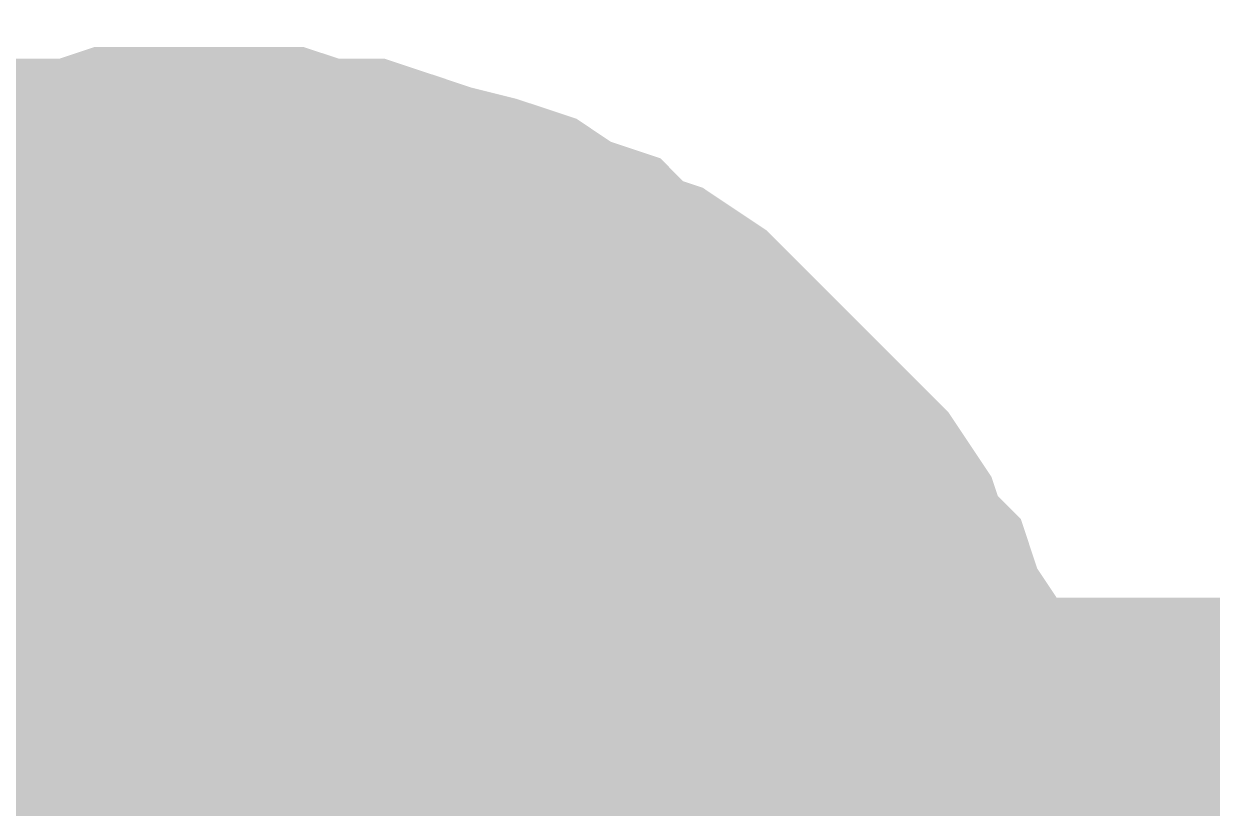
# Model space of a CAD drawing. Header units: inches. Extents: x 0 to 841, y 0 to 594.
# Drawn here: x 262.338 to 263.502, y 275.159 to 275.926 of the extents above; entities that cross this region are included whole.
import ezdxf

# ---------------------------------------------------------------- set-up
doc = ezdxf.new("R2010")
doc.units = ezdxf.units.IN
doc.layers.add('Sheet', color=255, linetype='Continuous')

msp = doc.modelspace()

# ---------------------------------------------------------------- linework, layer by layer
at = {"layer": 'Sheet'}
for points in [[(350.0049, 299.9983, 0.7493, 0.7493, 0), (312.5116, 299.9983, 0.7493, 0.7493, 0), (312.5116, 274.99, 0.7493, 0.7493, 0), (280.0152, 274.99, 0.7493, 0.7493, 0), (262.5093, 274.99, 0.7493, 0.7493, 0), (257.5125, 274.99, 0.7493, 0.7493, 0)], [(262.1837, 275.675, 0.2997, 0.2997, 0), (262.2174, 275.6975, 0.2997, 0.2997, 0), (262.2511, 275.7087, 0.2997, 0.2997, 0), (262.2847, 275.7199, 0.2997, 0.2997, 0), (262.3184, 275.7312, 0.2997, 0.2997, 0), (262.3521, 275.7424, 0.2997, 0.2997, 0), (262.397, 275.7424, 0.2997, 0.2997, 0), (262.4307, 275.7536, 0.2997, 0.2997, 0), (262.4756, 275.7536, 0.2997, 0.2997, 0), (262.5093, 275.7536, 0.2997, 0.2997, 0)], [(262.1837, 275.675, 0.2997, 0.2997, 0), (262.2174, 275.6975, 0.2997, 0.2997, 0), (262.2511, 275.7087, 0.2997, 0.2997, 0), (262.2847, 275.7199, 0.2997, 0.2997, 0), (262.3184, 275.7312, 0.2997, 0.2997, 0), (262.3521, 275.7424, 0.2997, 0.2997, 0), (262.397, 275.7424, 0.2997, 0.2997, 0), (262.4307, 275.7536, 0.2997, 0.2997, 0), (262.4756, 275.7536, 0.2997, 0.2997, 0), (262.5093, 275.7536, 0.2997, 0.2997, 0)], [(262.1837, 275.675, 0.2997, 0.2997, 0), (262.2174, 275.6975, 0.2997, 0.2997, 0), (262.2511, 275.7087, 0.2997, 0.2997, 0), (262.2847, 275.7199, 0.2997, 0.2997, 0), (262.3184, 275.7312, 0.2997, 0.2997, 0), (262.3521, 275.7424, 0.2997, 0.2997, 0), (262.397, 275.7424, 0.2997, 0.2997, 0), (262.4307, 275.7536, 0.2997, 0.2997, 0), (262.4756, 275.7536, 0.2997, 0.2997, 0), (262.5093, 275.7536, 0.2997, 0.2997, 0)], [(262.5093, 275.7536, 0.2997, 0.2997, 0), (262.5093, 275.7536, 0.2997, 0.2997, 0)], [(262.5093, 275.7536, 0.2997, 0.2997, 0), (262.5542, 275.7536, 0.2997, 0.2997, 0), (262.5879, 275.7536, 0.2997, 0.2997, 0), (262.6216, 275.7424, 0.2997, 0.2997, 0), (262.6665, 275.7424, 0.2997, 0.2997, 0), (262.7002, 275.7312, 0.2997, 0.2997, 0), (262.7339, 275.7199, 0.2997, 0.2997, 0), (262.7788, 275.7087, 0.2997, 0.2997, 0), (262.8125, 275.6975, 0.2997, 0.2997, 0), (262.8462, 275.675, 0.2997, 0.2997, 0), (262.8799, 275.6638, 0.2997, 0.2997, 0), (262.9023, 275.6413, 0.2997, 0.2997, 0), (262.936, 275.6301, 0.2997, 0.2997, 0), (262.9697, 275.6076, 0.2997, 0.2997, 0), (262.9922, 275.5852, 0.2997, 0.2997, 0), (263.0258, 275.5515, 0.2997, 0.2997, 0), (263.0483, 275.529, 0.2997, 0.2997, 0), (263.0708, 275.5066, 0.2997, 0.2997, 0), (263.1045, 275.4729, 0.2997, 0.2997, 0), (263.1269, 275.4504, 0.2997, 0.2997, 0), (263.1494, 275.4167, 0.2997, 0.2997, 0), (263.1606, 275.3831, 0.2997, 0.2997, 0), (263.1831, 275.3606, 0.2997, 0.2997, 0), (263.1943, 275.3269, 0.2997, 0.2997, 0), (263.2167, 275.2932, 0.2997, 0.2997, 0), (263.228, 275.2595, 0.2997, 0.2997, 0), (263.2392, 275.2146, 0.2997, 0.2997, 0), (263.2504, 275.1809, 0.2997, 0.2997, 0), (263.2617, 275.1472, 0.2997, 0.2997, 0), (263.2617, 275.1023, 0.2997, 0.2997, 0), (263.2729, 275.0686, 0.2997, 0.2997, 0), (263.2729, 275.0349, 0.2997, 0.2997, 0), (263.2729, 274.99, 0.2997, 0.2997, 0)], [(262.5093, 275.7536, 0.2997, 0.2997, 0), (262.5093, 275.7536, 0.2997, 0.2997, 0)], [(262.5093, 275.7536, 0.2997, 0.2997, 0), (262.5542, 275.7536, 0.2997, 0.2997, 0), (262.5879, 275.7536, 0.2997, 0.2997, 0), (262.6216, 275.7424, 0.2997, 0.2997, 0), (262.6665, 275.7424, 0.2997, 0.2997, 0), (262.7002, 275.7312, 0.2997, 0.2997, 0), (262.7339, 275.7199, 0.2997, 0.2997, 0), (262.7788, 275.7087, 0.2997, 0.2997, 0), (262.8125, 275.6975, 0.2997, 0.2997, 0), (262.8462, 275.675, 0.2997, 0.2997, 0), (262.8799, 275.6638, 0.2997, 0.2997, 0), (262.9023, 275.6413, 0.2997, 0.2997, 0), (262.936, 275.6301, 0.2997, 0.2997, 0), (262.9697, 275.6076, 0.2997, 0.2997, 0), (262.9922, 275.5852, 0.2997, 0.2997, 0), (263.0258, 275.5515, 0.2997, 0.2997, 0), (263.0483, 275.529, 0.2997, 0.2997, 0), (263.0708, 275.5066, 0.2997, 0.2997, 0), (263.1045, 275.4729, 0.2997, 0.2997, 0), (263.1269, 275.4504, 0.2997, 0.2997, 0), (263.1494, 275.4167, 0.2997, 0.2997, 0), (263.1606, 275.3831, 0.2997, 0.2997, 0), (263.1831, 275.3606, 0.2997, 0.2997, 0), (263.1943, 275.3269, 0.2997, 0.2997, 0), (263.2167, 275.2932, 0.2997, 0.2997, 0), (263.228, 275.2595, 0.2997, 0.2997, 0), (263.2392, 275.2146, 0.2997, 0.2997, 0), (263.2504, 275.1809, 0.2997, 0.2997, 0), (263.2617, 275.1472, 0.2997, 0.2997, 0), (263.2617, 275.1023, 0.2997, 0.2997, 0), (263.2729, 275.0686, 0.2997, 0.2997, 0), (263.2729, 275.0349, 0.2997, 0.2997, 0), (263.2729, 274.99, 0.2997, 0.2997, 0)], [(262.5093, 275.7536, 0.2997, 0.2997, 0), (262.5093, 275.7536, 0.2997, 0.2997, 0)], [(262.5093, 275.7536, 0.2997, 0.2997, 0), (262.5542, 275.7536, 0.2997, 0.2997, 0), (262.5879, 275.7536, 0.2997, 0.2997, 0), (262.6216, 275.7424, 0.2997, 0.2997, 0), (262.6665, 275.7424, 0.2997, 0.2997, 0), (262.7002, 275.7312, 0.2997, 0.2997, 0), (262.7339, 275.7199, 0.2997, 0.2997, 0), (262.7788, 275.7087, 0.2997, 0.2997, 0), (262.8125, 275.6975, 0.2997, 0.2997, 0), (262.8462, 275.675, 0.2997, 0.2997, 0), (262.8799, 275.6638, 0.2997, 0.2997, 0), (262.9023, 275.6413, 0.2997, 0.2997, 0), (262.936, 275.6301, 0.2997, 0.2997, 0), (262.9697, 275.6076, 0.2997, 0.2997, 0), (262.9922, 275.5852, 0.2997, 0.2997, 0), (263.0258, 275.5515, 0.2997, 0.2997, 0), (263.0483, 275.529, 0.2997, 0.2997, 0), (263.0708, 275.5066, 0.2997, 0.2997, 0), (263.1045, 275.4729, 0.2997, 0.2997, 0), (263.1269, 275.4504, 0.2997, 0.2997, 0), (263.1494, 275.4167, 0.2997, 0.2997, 0), (263.1606, 275.3831, 0.2997, 0.2997, 0), (263.1831, 275.3606, 0.2997, 0.2997, 0), (263.1943, 275.3269, 0.2997, 0.2997, 0), (263.2167, 275.2932, 0.2997, 0.2997, 0), (263.228, 275.2595, 0.2997, 0.2997, 0), (263.2392, 275.2146, 0.2997, 0.2997, 0), (263.2504, 275.1809, 0.2997, 0.2997, 0), (263.2617, 275.1472, 0.2997, 0.2997, 0), (263.2617, 275.1023, 0.2997, 0.2997, 0), (263.2729, 275.0686, 0.2997, 0.2997, 0), (263.2729, 275.0349, 0.2997, 0.2997, 0), (263.2729, 274.99, 0.2997, 0.2997, 0)], [(262.2847, 275.7199, 0.0991, 0.0991, 0), (262.3184, 275.7312, 0.0991, 0.0991, 0), (262.3521, 275.7424, 0.0991, 0.0991, 0), (262.397, 275.7424, 0.0991, 0.0991, 0), (262.4307, 275.7536, 0.0991, 0.0991, 0), (262.4756, 275.7536, 0.0991, 0.0991, 0), (262.5093, 275.7536, 0.0991, 0.0991, 0)], [(262.2847, 275.7199, 0.0991, 0.0991, 0), (262.3184, 275.7312, 0.0991, 0.0991, 0), (262.3521, 275.7424, 0.0991, 0.0991, 0), (262.397, 275.7424, 0.0991, 0.0991, 0), (262.4307, 275.7536, 0.0991, 0.0991, 0), (262.4756, 275.7536, 0.0991, 0.0991, 0), (262.5093, 275.7536, 0.0991, 0.0991, 0)], [(262.2847, 275.7199, 0.0991, 0.0991, 0), (262.3184, 275.7312, 0.0991, 0.0991, 0), (262.3521, 275.7424, 0.0991, 0.0991, 0), (262.397, 275.7424, 0.0991, 0.0991, 0), (262.4307, 275.7536, 0.0991, 0.0991, 0), (262.4756, 275.7536, 0.0991, 0.0991, 0), (262.5093, 275.7536, 0.0991, 0.0991, 0)], [(262.5093, 275.7536, 0.0991, 0.0991, 0), (262.5093, 275.7536, 0.0991, 0.0991, 0)], [(262.5093, 275.7536, 0.0991, 0.0991, 0), (262.5542, 275.7536, 0.0991, 0.0991, 0), (262.5879, 275.7536, 0.0991, 0.0991, 0), (262.6216, 275.7424, 0.0991, 0.0991, 0), (262.6665, 275.7424, 0.0991, 0.0991, 0), (262.7002, 275.7312, 0.0991, 0.0991, 0), (262.7339, 275.7199, 0.0991, 0.0991, 0), (262.7788, 275.7087, 0.0991, 0.0991, 0), (262.8125, 275.6975, 0.0991, 0.0991, 0), (262.8462, 275.675, 0.0991, 0.0991, 0), (262.8799, 275.6638, 0.0991, 0.0991, 0), (262.9023, 275.6413, 0.0991, 0.0991, 0), (262.936, 275.6301, 0.0991, 0.0991, 0), (262.9697, 275.6076, 0.0991, 0.0991, 0), (262.9922, 275.5852, 0.0991, 0.0991, 0), (263.0258, 275.5515, 0.0991, 0.0991, 0), (263.0483, 275.529, 0.0991, 0.0991, 0), (263.0708, 275.5066, 0.0991, 0.0991, 0), (263.1045, 275.4729, 0.0991, 0.0991, 0), (263.1269, 275.4504, 0.0991, 0.0991, 0), (263.1494, 275.4167, 0.0991, 0.0991, 0), (263.1606, 275.3831, 0.0991, 0.0991, 0), (263.1831, 275.3606, 0.0991, 0.0991, 0), (263.1943, 275.3269, 0.0991, 0.0991, 0), (263.2167, 275.2932, 0.0991, 0.0991, 0), (263.228, 275.2595, 0.0991, 0.0991, 0), (263.2392, 275.2146, 0.0991, 0.0991, 0), (263.2504, 275.1809, 0.0991, 0.0991, 0), (263.2617, 275.1472, 0.0991, 0.0991, 0), (263.2617, 275.1023, 0.0991, 0.0991, 0)], [(262.5093, 275.7536, 0.0991, 0.0991, 0), (262.5093, 275.7536, 0.0991, 0.0991, 0)], [(262.5093, 275.7536, 0.0991, 0.0991, 0), (262.5542, 275.7536, 0.0991, 0.0991, 0), (262.5879, 275.7536, 0.0991, 0.0991, 0), (262.6216, 275.7424, 0.0991, 0.0991, 0), (262.6665, 275.7424, 0.0991, 0.0991, 0), (262.7002, 275.7312, 0.0991, 0.0991, 0), (262.7339, 275.7199, 0.0991, 0.0991, 0), (262.7788, 275.7087, 0.0991, 0.0991, 0), (262.8125, 275.6975, 0.0991, 0.0991, 0), (262.8462, 275.675, 0.0991, 0.0991, 0), (262.8799, 275.6638, 0.0991, 0.0991, 0), (262.9023, 275.6413, 0.0991, 0.0991, 0), (262.936, 275.6301, 0.0991, 0.0991, 0), (262.9697, 275.6076, 0.0991, 0.0991, 0), (262.9922, 275.5852, 0.0991, 0.0991, 0), (263.0258, 275.5515, 0.0991, 0.0991, 0), (263.0483, 275.529, 0.0991, 0.0991, 0), (263.0708, 275.5066, 0.0991, 0.0991, 0), (263.1045, 275.4729, 0.0991, 0.0991, 0), (263.1269, 275.4504, 0.0991, 0.0991, 0), (263.1494, 275.4167, 0.0991, 0.0991, 0), (263.1606, 275.3831, 0.0991, 0.0991, 0), (263.1831, 275.3606, 0.0991, 0.0991, 0), (263.1943, 275.3269, 0.0991, 0.0991, 0), (263.2167, 275.2932, 0.0991, 0.0991, 0), (263.228, 275.2595, 0.0991, 0.0991, 0), (263.2392, 275.2146, 0.0991, 0.0991, 0), (263.2504, 275.1809, 0.0991, 0.0991, 0), (263.2617, 275.1472, 0.0991, 0.0991, 0), (263.2617, 275.1023, 0.0991, 0.0991, 0)], [(262.5093, 275.7536, 0.0991, 0.0991, 0), (262.5093, 275.7536, 0.0991, 0.0991, 0)], [(262.5093, 275.7536, 0.0991, 0.0991, 0), (262.5542, 275.7536, 0.0991, 0.0991, 0), (262.5879, 275.7536, 0.0991, 0.0991, 0), (262.6216, 275.7424, 0.0991, 0.0991, 0), (262.6665, 275.7424, 0.0991, 0.0991, 0), (262.7002, 275.7312, 0.0991, 0.0991, 0), (262.7339, 275.7199, 0.0991, 0.0991, 0), (262.7788, 275.7087, 0.0991, 0.0991, 0), (262.8125, 275.6975, 0.0991, 0.0991, 0), (262.8462, 275.675, 0.0991, 0.0991, 0), (262.8799, 275.6638, 0.0991, 0.0991, 0), (262.9023, 275.6413, 0.0991, 0.0991, 0), (262.936, 275.6301, 0.0991, 0.0991, 0), (262.9697, 275.6076, 0.0991, 0.0991, 0), (262.9922, 275.5852, 0.0991, 0.0991, 0), (263.0258, 275.5515, 0.0991, 0.0991, 0), (263.0483, 275.529, 0.0991, 0.0991, 0), (263.0708, 275.5066, 0.0991, 0.0991, 0), (263.1045, 275.4729, 0.0991, 0.0991, 0), (263.1269, 275.4504, 0.0991, 0.0991, 0), (263.1494, 275.4167, 0.0991, 0.0991, 0), (263.1606, 275.3831, 0.0991, 0.0991, 0), (263.1831, 275.3606, 0.0991, 0.0991, 0), (263.1943, 275.3269, 0.0991, 0.0991, 0), (263.2167, 275.2932, 0.0991, 0.0991, 0), (263.228, 275.2595, 0.0991, 0.0991, 0), (263.2392, 275.2146, 0.0991, 0.0991, 0), (263.2504, 275.1809, 0.0991, 0.0991, 0), (263.2617, 275.1472, 0.0991, 0.0991, 0), (263.2617, 275.1023, 0.0991, 0.0991, 0)], [(262.1725, 275.3718, 0.2997, 0.2997, 0), (262.1949, 275.3831, 0.2997, 0.2997, 0), (262.2061, 275.4055, 0.2997, 0.2997, 0), (262.2286, 275.4167, 0.2997, 0.2997, 0), (262.2511, 275.428, 0.2997, 0.2997, 0), (262.2735, 275.4392, 0.2997, 0.2997, 0), (262.296, 275.4504, 0.2997, 0.2997, 0), (262.3184, 275.4617, 0.2997, 0.2997, 0), (262.3409, 275.4729, 0.2997, 0.2997, 0), (262.3633, 275.4841, 0.2997, 0.2997, 0), (262.3858, 275.4953, 0.2997, 0.2997, 0), (262.4083, 275.4953, 0.2997, 0.2997, 0), (262.4307, 275.4953, 0.2997, 0.2997, 0), (262.4644, 275.5066, 0.2997, 0.2997, 0), (262.4869, 275.5066, 0.2997, 0.2997, 0), (262.5093, 275.5066, 0.2997, 0.2997, 0)], [(262.1725, 275.3718, 0.2997, 0.2997, 0), (262.1949, 275.3831, 0.2997, 0.2997, 0), (262.2061, 275.4055, 0.2997, 0.2997, 0), (262.2286, 275.4167, 0.2997, 0.2997, 0), (262.2511, 275.428, 0.2997, 0.2997, 0), (262.2735, 275.4392, 0.2997, 0.2997, 0), (262.296, 275.4504, 0.2997, 0.2997, 0), (262.3184, 275.4617, 0.2997, 0.2997, 0), (262.3409, 275.4729, 0.2997, 0.2997, 0), (262.3633, 275.4841, 0.2997, 0.2997, 0), (262.3858, 275.4953, 0.2997, 0.2997, 0), (262.4083, 275.4953, 0.2997, 0.2997, 0), (262.4307, 275.4953, 0.2997, 0.2997, 0), (262.4644, 275.5066, 0.2997, 0.2997, 0), (262.4869, 275.5066, 0.2997, 0.2997, 0), (262.5093, 275.5066, 0.2997, 0.2997, 0)], [(262.5093, 275.5066, 0.2997, 0.2997, 0), (262.5093, 275.5066, 0.2997, 0.2997, 0)], [(262.5093, 275.5066, 0.2997, 0.2997, 0), (262.5318, 275.5066, 0.2997, 0.2997, 0), (262.5655, 275.5066, 0.2997, 0.2997, 0), (262.5879, 275.4953, 0.2997, 0.2997, 0), (262.6104, 275.4953, 0.2997, 0.2997, 0), (262.6328, 275.4953, 0.2997, 0.2997, 0), (262.6665, 275.4841, 0.2997, 0.2997, 0), (262.689, 275.4729, 0.2997, 0.2997, 0), (262.7114, 275.4617, 0.2997, 0.2997, 0), (262.7339, 275.4504, 0.2997, 0.2997, 0), (262.7564, 275.4392, 0.2997, 0.2997, 0), (262.7788, 275.428, 0.2997, 0.2997, 0), (262.8013, 275.4167, 0.2997, 0.2997, 0), (262.8125, 275.4055, 0.2997, 0.2997, 0), (262.835, 275.3831, 0.2997, 0.2997, 0), (262.8574, 275.3718, 0.2997, 0.2997, 0), (262.8686, 275.3494, 0.2997, 0.2997, 0), (262.8911, 275.3381, 0.2997, 0.2997, 0), (262.9023, 275.3157, 0.2997, 0.2997, 0), (262.9248, 275.2932, 0.2997, 0.2997, 0), (262.936, 275.282, 0.2997, 0.2997, 0), (262.9472, 275.2595, 0.2997, 0.2997, 0), (262.9585, 275.2371, 0.2997, 0.2997, 0), (262.9697, 275.2146, 0.2997, 0.2997, 0), (262.9809, 275.1922, 0.2997, 0.2997, 0), (262.9922, 275.1697, 0.2997, 0.2997, 0), (263.0034, 275.1472, 0.2997, 0.2997, 0), (263.0146, 275.1135, 0.2997, 0.2997, 0), (263.0146, 275.0911, 0.2997, 0.2997, 0), (263.0146, 275.0686, 0.2997, 0.2997, 0), (263.0258, 275.0462, 0.2997, 0.2997, 0), (263.0258, 275.0125, 0.2997, 0.2997, 0), (263.0258, 274.99, 0.2997, 0.2997, 0)], [(262.5093, 275.5066, 0.2997, 0.2997, 0), (262.5093, 275.5066, 0.2997, 0.2997, 0)], [(262.5093, 275.5066, 0.2997, 0.2997, 0), (262.5318, 275.5066, 0.2997, 0.2997, 0), (262.5655, 275.5066, 0.2997, 0.2997, 0), (262.5879, 275.4953, 0.2997, 0.2997, 0), (262.6104, 275.4953, 0.2997, 0.2997, 0), (262.6328, 275.4953, 0.2997, 0.2997, 0), (262.6665, 275.4841, 0.2997, 0.2997, 0), (262.689, 275.4729, 0.2997, 0.2997, 0), (262.7114, 275.4617, 0.2997, 0.2997, 0), (262.7339, 275.4504, 0.2997, 0.2997, 0), (262.7564, 275.4392, 0.2997, 0.2997, 0), (262.7788, 275.428, 0.2997, 0.2997, 0), (262.8013, 275.4167, 0.2997, 0.2997, 0), (262.8125, 275.4055, 0.2997, 0.2997, 0), (262.835, 275.3831, 0.2997, 0.2997, 0), (262.8574, 275.3718, 0.2997, 0.2997, 0), (262.8686, 275.3494, 0.2997, 0.2997, 0), (262.8911, 275.3381, 0.2997, 0.2997, 0), (262.9023, 275.3157, 0.2997, 0.2997, 0), (262.9248, 275.2932, 0.2997, 0.2997, 0), (262.936, 275.282, 0.2997, 0.2997, 0), (262.9472, 275.2595, 0.2997, 0.2997, 0), (262.9585, 275.2371, 0.2997, 0.2997, 0), (262.9697, 275.2146, 0.2997, 0.2997, 0), (262.9809, 275.1922, 0.2997, 0.2997, 0), (262.9922, 275.1697, 0.2997, 0.2997, 0), (263.0034, 275.1472, 0.2997, 0.2997, 0), (263.0146, 275.1135, 0.2997, 0.2997, 0), (263.0146, 275.0911, 0.2997, 0.2997, 0), (263.0146, 275.0686, 0.2997, 0.2997, 0), (263.0258, 275.0462, 0.2997, 0.2997, 0), (263.0258, 275.0125, 0.2997, 0.2997, 0), (263.0258, 274.99, 0.2997, 0.2997, 0)], [(262.2735, 275.4392, 0.0991, 0.0991, 0), (262.296, 275.4504, 0.0991, 0.0991, 0), (262.3184, 275.4617, 0.0991, 0.0991, 0), (262.3409, 275.4729, 0.0991, 0.0991, 0), (262.3633, 275.4841, 0.0991, 0.0991, 0), (262.3858, 275.4953, 0.0991, 0.0991, 0), (262.4083, 275.4953, 0.0991, 0.0991, 0), (262.4307, 275.4953, 0.0991, 0.0991, 0), (262.4644, 275.5066, 0.0991, 0.0991, 0), (262.4869, 275.5066, 0.0991, 0.0991, 0), (262.5093, 275.5066, 0.0991, 0.0991, 0)], [(262.2735, 275.4392, 0.0991, 0.0991, 0), (262.296, 275.4504, 0.0991, 0.0991, 0), (262.3184, 275.4617, 0.0991, 0.0991, 0), (262.3409, 275.4729, 0.0991, 0.0991, 0), (262.3633, 275.4841, 0.0991, 0.0991, 0), (262.3858, 275.4953, 0.0991, 0.0991, 0), (262.4083, 275.4953, 0.0991, 0.0991, 0), (262.4307, 275.4953, 0.0991, 0.0991, 0), (262.4644, 275.5066, 0.0991, 0.0991, 0), (262.4869, 275.5066, 0.0991, 0.0991, 0), (262.5093, 275.5066, 0.0991, 0.0991, 0)], [(262.5093, 275.5066, 0.0991, 0.0991, 0), (262.5093, 275.5066, 0.0991, 0.0991, 0)], [(262.5093, 275.5066, 0.0991, 0.0991, 0), (262.5318, 275.5066, 0.0991, 0.0991, 0), (262.5655, 275.5066, 0.0991, 0.0991, 0), (262.5879, 275.4953, 0.0991, 0.0991, 0), (262.6104, 275.4953, 0.0991, 0.0991, 0), (262.6328, 275.4953, 0.0991, 0.0991, 0), (262.6665, 275.4841, 0.0991, 0.0991, 0), (262.689, 275.4729, 0.0991, 0.0991, 0), (262.7114, 275.4617, 0.0991, 0.0991, 0), (262.7339, 275.4504, 0.0991, 0.0991, 0), (262.7564, 275.4392, 0.0991, 0.0991, 0), (262.7788, 275.428, 0.0991, 0.0991, 0), (262.8013, 275.4167, 0.0991, 0.0991, 0), (262.8125, 275.4055, 0.0991, 0.0991, 0), (262.835, 275.3831, 0.0991, 0.0991, 0), (262.8574, 275.3718, 0.0991, 0.0991, 0), (262.8686, 275.3494, 0.0991, 0.0991, 0), (262.8911, 275.3381, 0.0991, 0.0991, 0), (262.9023, 275.3157, 0.0991, 0.0991, 0), (262.9248, 275.2932, 0.0991, 0.0991, 0), (262.936, 275.282, 0.0991, 0.0991, 0), (262.9472, 275.2595, 0.0991, 0.0991, 0), (262.9585, 275.2371, 0.0991, 0.0991, 0), (262.9697, 275.2146, 0.0991, 0.0991, 0), (262.9809, 275.1922, 0.0991, 0.0991, 0), (262.9922, 275.1697, 0.0991, 0.0991, 0), (263.0034, 275.1472, 0.0991, 0.0991, 0), (263.0146, 275.1135, 0.0991, 0.0991, 0), (263.0146, 275.0911, 0.0991, 0.0991, 0)], [(262.5093, 275.5066, 0.0991, 0.0991, 0), (262.5093, 275.5066, 0.0991, 0.0991, 0)], [(262.5093, 275.5066, 0.0991, 0.0991, 0), (262.5318, 275.5066, 0.0991, 0.0991, 0), (262.5655, 275.5066, 0.0991, 0.0991, 0), (262.5879, 275.4953, 0.0991, 0.0991, 0), (262.6104, 275.4953, 0.0991, 0.0991, 0), (262.6328, 275.4953, 0.0991, 0.0991, 0), (262.6665, 275.4841, 0.0991, 0.0991, 0), (262.689, 275.4729, 0.0991, 0.0991, 0), (262.7114, 275.4617, 0.0991, 0.0991, 0), (262.7339, 275.4504, 0.0991, 0.0991, 0), (262.7564, 275.4392, 0.0991, 0.0991, 0), (262.7788, 275.428, 0.0991, 0.0991, 0), (262.8013, 275.4167, 0.0991, 0.0991, 0), (262.8125, 275.4055, 0.0991, 0.0991, 0), (262.835, 275.3831, 0.0991, 0.0991, 0), (262.8574, 275.3718, 0.0991, 0.0991, 0), (262.8686, 275.3494, 0.0991, 0.0991, 0), (262.8911, 275.3381, 0.0991, 0.0991, 0), (262.9023, 275.3157, 0.0991, 0.0991, 0), (262.9248, 275.2932, 0.0991, 0.0991, 0), (262.936, 275.282, 0.0991, 0.0991, 0), (262.9472, 275.2595, 0.0991, 0.0991, 0), (262.9585, 275.2371, 0.0991, 0.0991, 0), (262.9697, 275.2146, 0.0991, 0.0991, 0), (262.9809, 275.1922, 0.0991, 0.0991, 0), (262.9922, 275.1697, 0.0991, 0.0991, 0), (263.0034, 275.1472, 0.0991, 0.0991, 0), (263.0146, 275.1135, 0.0991, 0.0991, 0), (263.0146, 275.0911, 0.0991, 0.0991, 0)], [(262.5093, 274.99, 0.7493, 0.7493, 0), (262.5093, 269.4988, 0.7493, 0.7493, 0)]]:
    msp.add_lwpolyline(points, format="xyseb", dxfattribs=at)
msp.add_lwpolyline([(262.246, 275, 0.508, 0.508, 1), (262.754, 275, 0.508, 0.508, 1)], format="xyseb", close=True, dxfattribs=at)

doc.saveas('drawing.dxf')
